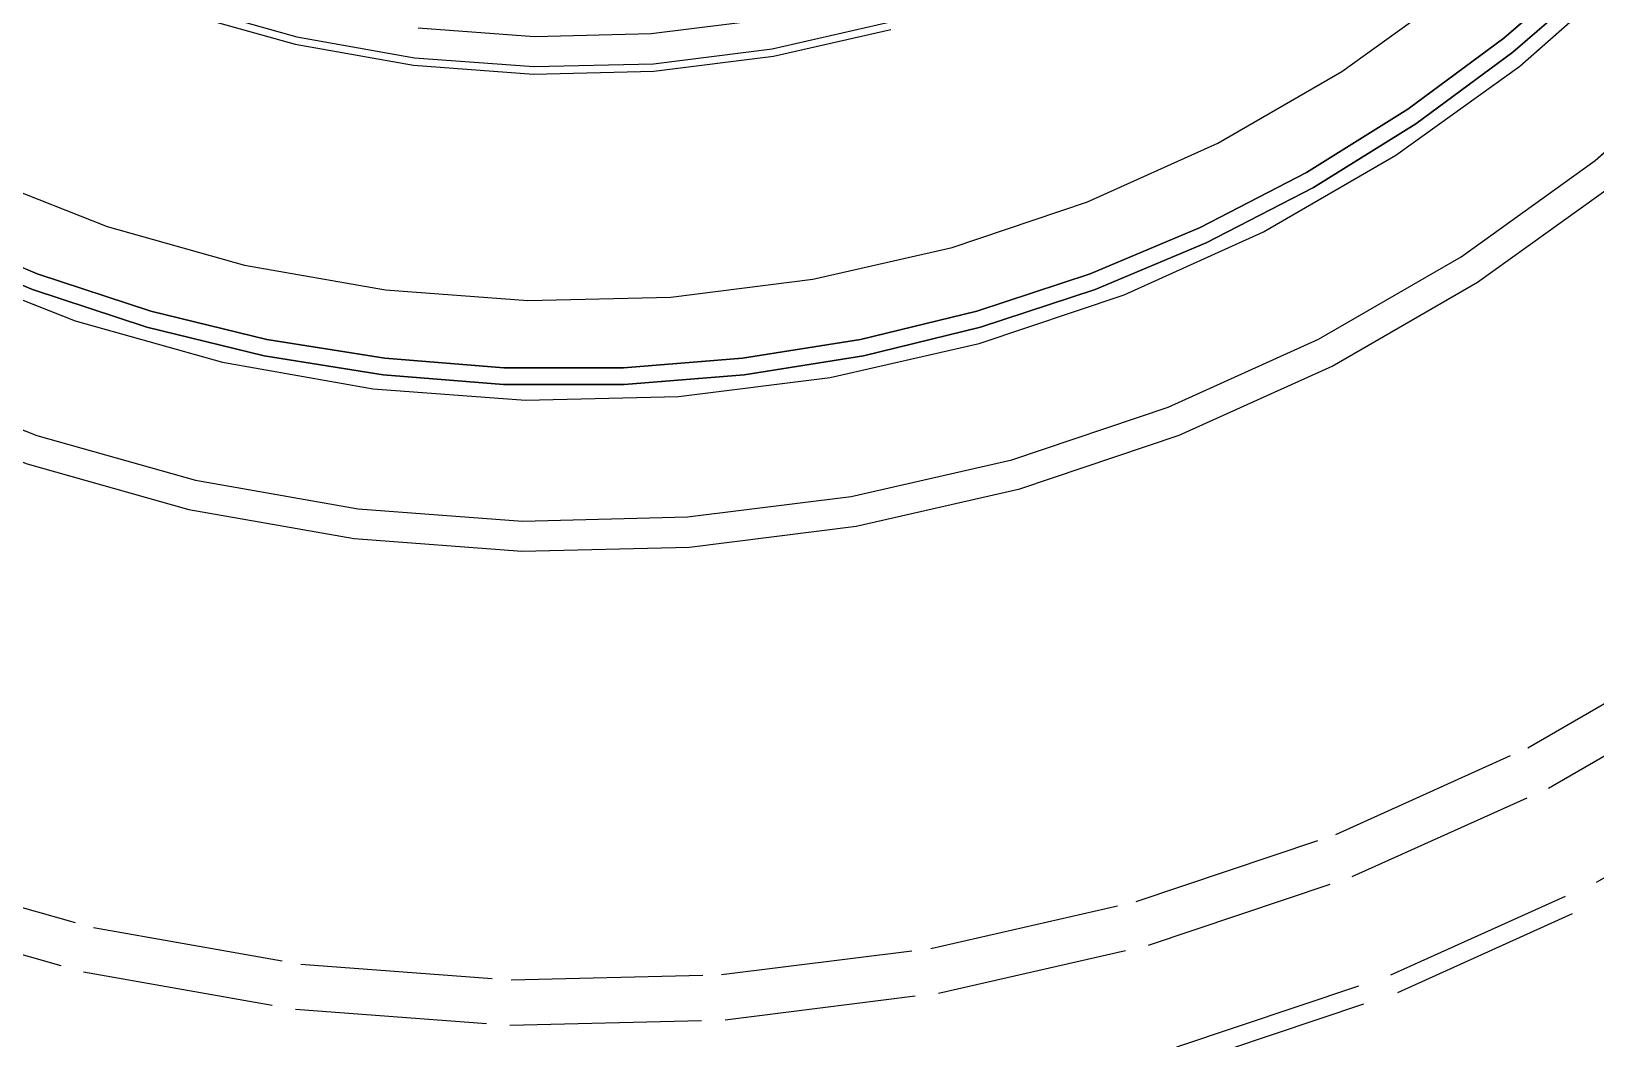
# Model space of a CAD drawing. Header units: millimetres. Extents: x -9 to 234, y -53 to 196.
# Drawn here: x 21.72 to 32.09, y 131.31 to 137.99 of the extents above; entities that cross this region are included whole.
import ezdxf

# ---------------------------------------------------------------- set-up
doc = ezdxf.new("R2010")
doc.units = ezdxf.units.MM
doc.linetypes.add('DASHED', pattern=[1.524, 1.27, -0.254])
doc.layers.add('HIDDEN', color=8, linetype='DASHED')
doc.layers.add('VISIBLE', color=7, linetype='CONTINUOUS')

msp = doc.modelspace()

# ---------------------------------------------------------------- linework, layer by layer
at = {"layer": 'HIDDEN'}
for points in [[(13.30393, 138.39991), (14.09014, 137.24674), (14.98727, 136.17758), (15.9864, 135.20306), (17.07759, 134.33287), (18.25, 133.57564), (19.49198, 132.93892), (20.79119, 132.42902), (22.13471, 132.05101), (23.50919, 131.80865), (24.90097, 131.70435), (26.29622, 131.73915), (27.68107, 131.91269), (29.04177, 132.22326), (30.36477, 132.66777), (31.63695, 133.24179), (32.84565, 133.93964), (33.97886, 134.75436), (35.02532, 135.67786), (35.97462, 136.70097), (36.81734, 137.81352), (37.5451, 139.00444)], [(13.30393, 138.39991), (14.09014, 137.24674), (14.98727, 136.17758), (15.9864, 135.20306), (17.07759, 134.33287), (18.25, 133.57564), (19.49198, 132.93892), (20.79119, 132.42902), (22.13471, 132.05101), (23.50919, 131.80865), (24.90097, 131.70435), (26.29622, 131.73915), (27.68107, 131.91269), (29.04177, 132.22326), (30.36477, 132.66777), (31.63695, 133.24179), (32.84565, 133.93964), (33.97886, 134.75436), (35.02532, 135.67786), (35.97462, 136.70097), (36.81734, 137.81352), (37.5451, 139.00444)], [(13.85101, 137.0656), (14.76736, 135.97353), (15.78789, 134.97813), (16.90247, 134.08929), (18.1, 133.31584), (19.36859, 132.66547), (20.69564, 132.14464), (22.06795, 131.75853), (23.47189, 131.51098), (24.89349, 131.40444), (26.31864, 131.43999), (27.73317, 131.61725), (29.12302, 131.93447), (30.47438, 132.38851), (31.77381, 132.97483), (33.00841, 133.68763), (34.1659, 134.51981), (35.23479, 135.4631), (36.20444, 136.50814), (37.06521, 137.64452), (37.80857, 138.86097)], [(13.85101, 137.0656), (14.76736, 135.97353), (15.78789, 134.97813), (16.90247, 134.08929), (18.1, 133.31584), (19.36859, 132.66547), (20.69564, 132.14464), (22.06795, 131.75853), (23.47189, 131.51098), (24.89349, 131.40444), (26.31864, 131.43999), (27.73317, 131.61725), (29.12302, 131.93447), (30.47438, 132.38851), (31.77381, 132.97483), (33.00841, 133.68763), (34.1659, 134.51981), (35.23479, 135.4631), (36.20444, 136.50814), (37.06521, 137.64452), (37.80857, 138.86097)], [(17.21575, 138.24531), (17.99792, 137.4824), (18.85217, 136.80116), (19.77, 136.20836), (20.74229, 135.7099), (21.75939, 135.31072), (22.81117, 135.01479), (23.88719, 134.82506), (24.97676, 134.74341), (26.06904, 134.77065), (27.15318, 134.90651), (28.21841, 135.14964), (29.25414, 135.49762), (30.25007, 135.947), (31.19631, 136.49332), (32.08345, 137.13113), (32.90268, 137.8541), (33.64585, 138.65505)], [(18.96398, 138.57708), (19.70444, 137.98659), (20.5, 137.47276), (21.34277, 137.04069), (22.22438, 136.69469), (23.13605, 136.43818), (24.06873, 136.27373), (25.01316, 136.20295), (25.95994, 136.22656), (26.89966, 136.34433), (27.82298, 136.55507), (28.72074, 136.8567), (29.584, 137.24622), (30.40419, 137.71975), (31.17315, 138.2726)], [(18.96398, 138.57708), (19.70444, 137.98659), (20.5, 137.47276), (21.34277, 137.04069), (22.22438, 136.69469), (23.13605, 136.43818), (24.06873, 136.27373), (25.01316, 136.20295), (25.95994, 136.22656), (26.89966, 136.34433), (27.82298, 136.55507), (28.72074, 136.8567), (29.584, 137.24622), (30.40419, 137.71975), (31.17315, 138.2726)], [(13.29301, 136.64293), (14.25422, 135.49741), (15.32471, 134.45328), (16.49384, 133.52093), (17.75, 132.70962), (19.08069, 132.02741), (20.4727, 131.48109), (21.91219, 131.07608), (23.38484, 130.81641), (24.87604, 130.70466), (26.37095, 130.74194), (27.85472, 130.92788), (29.31261, 131.26064), (30.73012, 131.73689), (32.09316, 132.35192), (33.38819, 133.09961), (34.60235, 133.97253), (35.72355, 134.962), (36.74067, 136.05819), (37.64358, 137.2502), (38.42332, 138.52619)], [(17.06914, 138.10927), (17.86559, 137.33244), (18.73542, 136.63877), (19.67, 136.03516), (20.66004, 135.52759), (21.69569, 135.12113), (22.76667, 134.8198), (23.86232, 134.62661), (24.97177, 134.54347), (26.08399, 134.57121), (27.18791, 134.70955), (28.27258, 134.95711), (29.32721, 135.31145), (30.34131, 135.76903), (31.30482, 136.32531), (32.20815, 136.97476), (33.04232, 137.71093), (33.79906, 138.52649)], [(13.19396, 136.5679), (14.16313, 135.41289), (15.24249, 134.36011), (16.42131, 133.42004), (17.68787, 132.602), (19.02959, 131.91414), (20.43312, 131.3633), (21.88453, 130.95493), (23.36939, 130.69311), (24.87294, 130.58044), (26.38024, 130.61803), (27.8763, 130.80551), (29.34626, 131.14102), (30.77551, 131.62122), (32.14985, 132.24134), (33.45561, 132.99523), (34.67982, 133.87537), (35.81032, 134.87304), (36.83586, 135.97831), (37.74625, 137.1802), (38.53245, 138.46676)], [(18.3579, 138.37179), (18.96123, 137.84793), (19.60423, 137.3736), (20.28284, 136.9518), (20.99279, 136.58519), (21.72959, 136.27608), (22.48861, 136.02641), (23.26504, 135.83777), (24.05399, 135.71135), (24.85049, 135.64794), (25.64951, 135.64794), (26.44601, 135.71135), (27.23496, 135.83777), (28.01139, 136.02641), (28.77041, 136.27608), (29.50721, 136.58519), (30.21716, 136.9518), (30.89577, 137.3736), (31.53877, 137.84793), (32.1421, 138.37179)], [(18.42387, 138.46077), (19.02099, 137.94101), (19.65753, 137.47037), (20.32948, 137.05182), (21.03257, 136.68802), (21.76236, 136.38126), (22.51423, 136.13349), (23.28341, 135.94628), (24.06505, 135.82081), (24.85418, 135.75788), (25.64582, 135.75788), (26.43495, 135.82081), (27.21659, 135.94628), (27.98577, 136.13349), (28.73764, 136.38126), (29.46743, 136.68802), (30.17052, 137.05182), (30.84247, 137.47037), (31.47901, 137.94101), (32.07613, 138.46077)], [(18.52727, 138.08222), (19.31916, 137.45071), (20.17, 136.90118), (21.07132, 136.4391), (22.01418, 136.06906), (22.98919, 135.79473), (23.98667, 135.61885), (24.9967, 135.54316), (26.00926, 135.56841), (27.01427, 135.69435), (28.00174, 135.91974), (28.96186, 136.24232), (29.8851, 136.6589), (30.76227, 137.16534), (31.58466, 137.75659), (32.34409, 138.42679)], [(22.71803, 138.16398), (23.48096, 137.94932), (24.26147, 137.8117), (25.0518, 137.75247), (25.8441, 137.77223), (26.6305, 137.87078), (27.40318, 138.04714)], [(22.71803, 138.16398), (23.48096, 137.94932), (24.26147, 137.8117), (25.0518, 137.75247), (25.8441, 137.77223), (26.6305, 137.87078), (27.40318, 138.04714)], [(22.70211, 138.11658), (23.46983, 137.90058), (24.25525, 137.76209), (25.05055, 137.70249), (25.84784, 137.72237), (26.63919, 137.82154), (27.41672, 137.99901)], [(22.70211, 138.11658), (23.46983, 137.90058), (24.25525, 137.76209), (25.05055, 137.70249), (25.84784, 137.72237), (26.63919, 137.82154), (27.41672, 137.99901)], [(22.70211, 138.11658), (23.46983, 137.90058), (24.25525, 137.76209), (25.05055, 137.70249), (25.84784, 137.72237), (26.63919, 137.82154), (27.41672, 137.99901)], [(22.70211, 138.11658), (23.46983, 137.90058), (24.25525, 137.76209), (25.05055, 137.70249), (25.84784, 137.72237), (26.63919, 137.82154), (27.41672, 137.99901)], [(24.28634, 138.01015), (25.05679, 137.95241), (25.82916, 137.97167), (26.59577, 138.06774)], [(24.28634, 138.01015), (25.05679, 137.95241), (25.82916, 137.97167), (26.59577, 138.06774)]]:
    msp.add_lwpolyline(points, dxfattribs=at)
at = {"layer": 'VISIBLE'}
for points in [[(17.21575, 138.24531), (17.99792, 137.4824), (18.85217, 136.80116), (19.77, 136.20836), (20.74229, 135.7099), (21.75939, 135.31072), (22.81117, 135.01479), (23.88719, 134.82506), (24.97676, 134.74341), (26.06904, 134.77065), (27.15318, 134.90651), (28.21841, 135.14964), (29.25414, 135.49762), (30.25007, 135.947), (31.19631, 136.49332), (32.08345, 137.13113), (32.90268, 137.8541), (33.64585, 138.65505)], [(17.06914, 138.10927), (17.86559, 137.33244), (18.73542, 136.63877), (19.67, 136.03516), (20.66004, 135.52759), (21.69569, 135.12113), (22.76667, 134.8198), (23.86232, 134.62661), (24.97177, 134.54347), (26.08399, 134.57121), (27.18791, 134.70955), (28.27258, 134.95711), (29.32721, 135.31145), (30.34131, 135.76903), (31.30482, 136.32531), (32.20815, 136.97476), (33.04232, 137.71093), (33.79906, 138.52649)], [(32.1421, 138.37179), (31.53877, 137.84793), (30.89577, 137.3736), (30.21716, 136.9518), (29.50721, 136.58519), (28.77041, 136.27608), (28.01139, 136.02641), (27.23496, 135.83777), (26.44601, 135.71135), (25.64951, 135.64794), (24.85049, 135.64794), (24.05399, 135.71135), (23.26504, 135.83777), (22.48861, 136.02641), (21.72959, 136.27608), (20.99279, 136.58519), (20.28284, 136.9518), (19.60423, 137.3736), (18.96123, 137.84793), (18.3579, 138.37179)], [(32.07613, 138.46077), (31.47901, 137.94101), (30.84247, 137.47037), (30.17052, 137.05182), (29.46743, 136.68802), (28.73764, 136.38126), (27.98577, 136.13349), (27.21659, 135.94628), (26.43495, 135.82081), (25.64582, 135.75788), (24.85418, 135.75788), (24.06505, 135.82081), (23.28341, 135.94628), (22.51423, 136.13349), (21.76236, 136.38126), (21.03257, 136.68802), (20.32948, 137.05182), (19.65753, 137.47037), (19.02099, 137.94101), (18.42387, 138.46077)], [(18.52727, 138.08222), (19.31916, 137.45071), (20.17, 136.90118), (21.07132, 136.4391), (22.01418, 136.06906), (22.98919, 135.79473), (23.98667, 135.61885), (24.9967, 135.54316), (26.00926, 135.56841), (27.01427, 135.69435), (28.00174, 135.91974), (28.96186, 136.24232), (29.8851, 136.6589), (30.76227, 137.16534), (31.58466, 137.75659), (32.34409, 138.42679)]]:
    msp.add_lwpolyline(points, dxfattribs=at)

doc.saveas('drawing.dxf')
